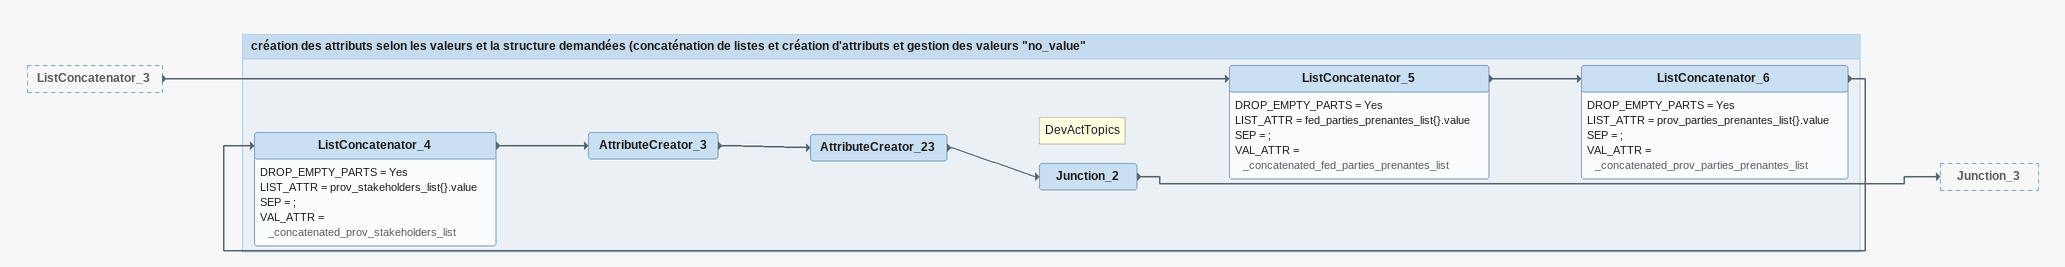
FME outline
ListConcatenator_3 [outside]
    -> ListConcatenator_5

Bookmark: création des attributs selon les valeurs et la structure demandées (concaténation de listes et création d'attributs et gestion des valeurs "no_value"
ListConcatenator_5
    DROP_EMPTY_PARTS = Yes
    LIST_ATTR = fed_parties_prenantes_list{}.value
    SEP = ;
    VAL_ATTR = _concatenated_fed_parties_prenantes_list
    -> ListConcatenator_6
ListConcatenator_6
    DROP_EMPTY_PARTS = Yes
    LIST_ATTR = prov_parties_prenantes_list{}.value
    SEP = ;
    VAL_ATTR = _concatenated_prov_parties_prenantes_list
    -> ListConcatenator_4
ListConcatenator_4
    DROP_EMPTY_PARTS = Yes
    LIST_ATTR = prov_stakeholders_list{}.value
    SEP = ;
    VAL_ATTR = _concatenated_prov_stakeholders_list
    -> AttributeCreator_3
AttributeCreator_3
    -> AttributeCreator_23
AttributeCreator_23
    -> Junction_2
Note: DevActTopics
Junction_2
    -> Junction_3
